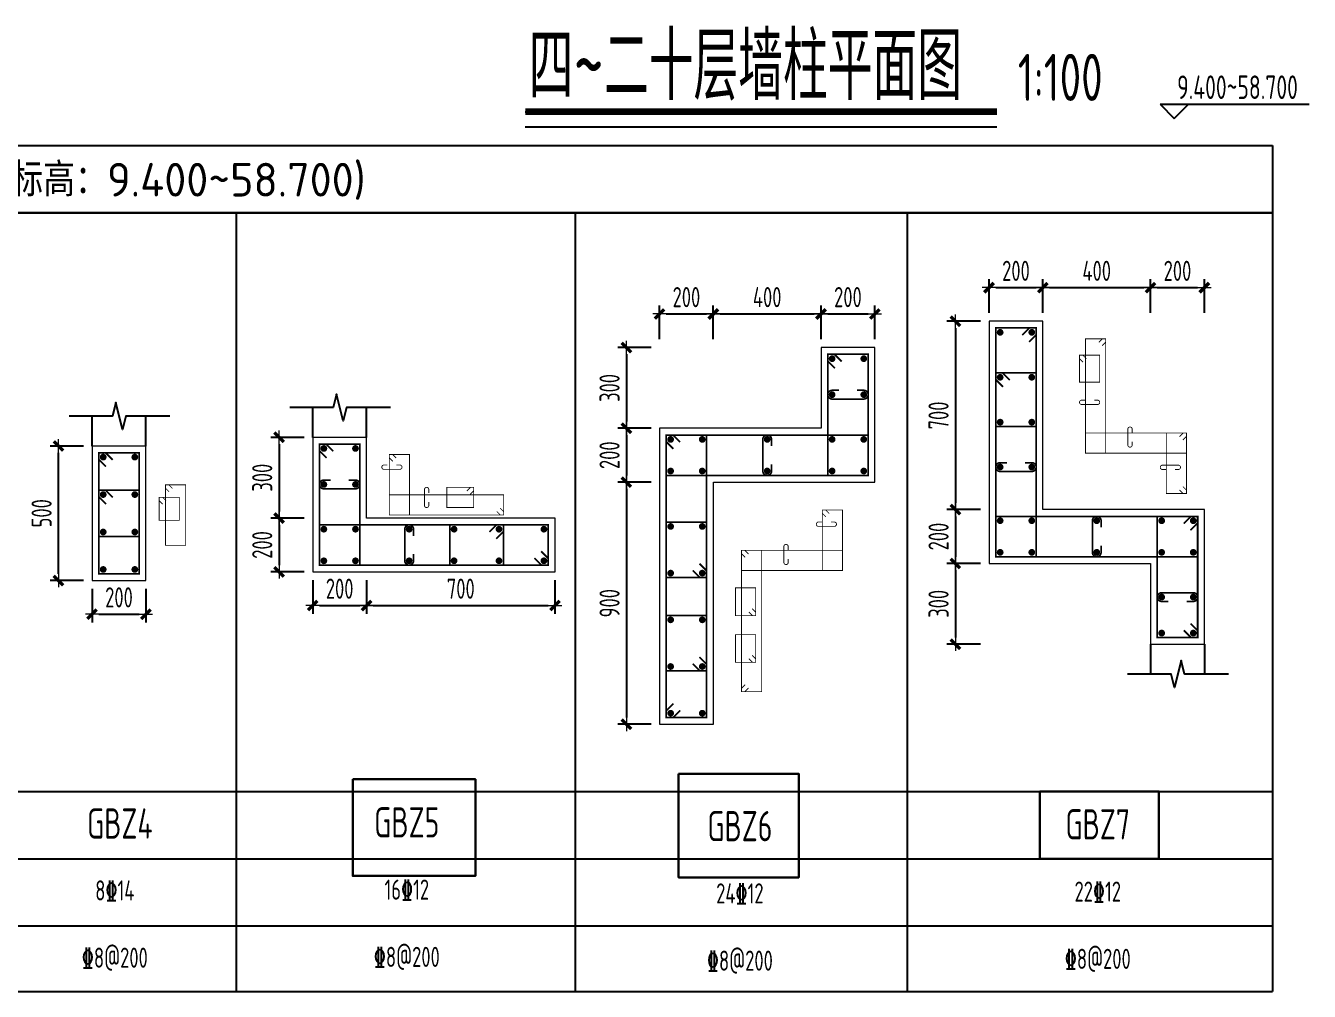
# Model space of a CAD drawing. Extents: x 580289 to 1106878, y -144605 to 78052.
# Drawn here: x 860976 to 880051, y 32752 to 47107 of the extents above; entities that cross this region are included whole.
import ezdxf
from ezdxf.enums import TextEntityAlignment as Align

# ---------------------------------------------------------------- set-up
doc = ezdxf.new("R2010")
doc.units = 0
doc.header["$LTSCALE"] = 100
doc.linetypes.add('CONTINOUS', pattern=[0])
doc.layers.get('0').update_dxf_attribs({"linetype": 'CONTINUOUS'})
doc.layers.get('Defpoints').update_dxf_attribs({"linetype": 'CONTINUOUS'})
for name, color, linetype in [('21000', 7, 'CONTINUOUS'), ('PUB_DIM', 3, 'CONTINUOUS'), ('TAB', 7, 'CONTINUOUS'), ('TEXT', 2, 'CONTINUOUS'), ('THIN', 7, 'CONTINUOUS')]:
    doc.layers.add(name, color=color, linetype=linetype)
for name, color, linetype, lineweight in [('REIN', 6, 'CONTINUOUS', 18), ('Z-柱大样外框', 7, 'CONTINUOUS', 18), ('Z-详图标注', 3, 'CONTINUOUS', 18)]:
    doc.layers.add(name, color=color, linetype=linetype, lineweight=lineweight)
doc.styles.get("Standard").update_dxf_attribs({"font": 'tssdeng.shx', "width": 0.7, "bigfont": 'tssdchn.shx'})
doc.styles.add('TCCAD_Dimension', font='Tssdeng.shx', dxfattribs={"width": 0.7, "bigfont": 'tssdchn.shx'})
doc.dimstyles.new('TCCAD_25_100', dxfattribs={"dimtxt": 300, "dimasz": 100, "dimexe": 125, "dimexo": 125, "dimgap": 100, "dimtad": 1, "dimdec": 0, "dimlfac": 0.25, "dimzin": 0, "dimdsep": 46, "dimtxsty": 'TCCAD_Dimension', "dimblk": '_TCDBK25_100', "dimcen": 0, "dimclrt": 7, "dimadec": 0, "dimazin": 0, "dimtfac": 1, "dimtdec": 0, "dimtix": 1, "dimtmove": 2, "dimatfit": 3, "dimfxl": 1, "dimtolj": 1, "dimtzin": 0, "dimarcsym": 0})

# ---------------------------------------------------------------- blocks, each defined once
blk = doc.blocks.new('_TCDBK25_100')
blk.add_line((-1, 0), (1, 0))
at = {"const_width": 0.5}
blk.add_lwpolyline([(-0.7, -0.7), (0.7, 0.7)], dxfattribs=at)
blk = doc.blocks.new('*D953')
at = {"layer": 'Defpoints', "color": 0}
for p in [(865242, 40987), (864742, 39787), (865242, 39787)]:
    blk.add_point(p, dxfattribs=at)
at = {"layer": 'Z-详图标注', "color": 0, "lineweight": -2}
for p, q in [((865117, 40987), (864617, 40987)), ((864742, 40887), (864742, 39887)), ((865117, 39787), (864617, 39787))]:
    blk.add_line(p, q, dxfattribs=at)
at = {"layer": 'Z-详图标注', "color": 0, "lineweight": -2, "xscale": 100, "yscale": 100, "zscale": 100}
for p, rotation in [((864742, 40987), 90), ((864742, 39787), 270)]:
    blk.add_blockref('_TCDBK25_100', p, dxfattribs=dict(at, rotation=rotation))
at = {"layer": 'Z-详图标注', "color": 7, "insert": (864492, 40387), "char_height": 300, "attachment_point": 5, "rotation": 90, "style": 'TCCAD_Dimension'}
blk.add_mtext('\\A1;300', dxfattribs=at)
blk = doc.blocks.new('*D954')
at = {"layer": 'Defpoints', "color": 0}
for p in [(865242, 39787), (864742, 38987), (865242, 38987)]:
    blk.add_point(p, dxfattribs=at)
at = {"layer": 'Z-详图标注', "color": 0, "lineweight": -2}
for p, q in [((865117, 39787), (864617, 39787)), ((864742, 39687), (864742, 39087)), ((865117, 38987), (864617, 38987))]:
    blk.add_line(p, q, dxfattribs=at)
at = {"layer": 'Z-详图标注', "color": 0, "lineweight": -2, "xscale": 100, "yscale": 100, "zscale": 100}
for p, rotation in [((864742, 39787), 90), ((864742, 38987), 270)]:
    blk.add_blockref('_TCDBK25_100', p, dxfattribs=dict(at, rotation=rotation))
at = {"layer": 'Z-详图标注', "color": 7, "insert": (864492, 39387), "char_height": 300, "attachment_point": 5, "rotation": 90, "style": 'TCCAD_Dimension'}
blk.add_mtext('\\A1;200', dxfattribs=at)
blk = doc.blocks.new('*D955')
at = {"layer": 'Defpoints', "color": 0}
for p in [(865242, 38987), (866042, 38987), (866042, 38487)]:
    blk.add_point(p, dxfattribs=at)
at = {"layer": 'Z-详图标注', "color": 0, "lineweight": -2}
for p, q in [((865242, 38862), (865242, 38362)), ((866042, 38862), (866042, 38362)), ((865342, 38487), (865942, 38487))]:
    blk.add_line(p, q, dxfattribs=at)
at = {"layer": 'Z-详图标注', "color": 0, "lineweight": -2, "xscale": 100, "yscale": 100, "zscale": 100, "rotation": 180}
blk.add_blockref('_TCDBK25_100', (865242, 38487), dxfattribs=at)
at = {"layer": 'Z-详图标注', "color": 0, "lineweight": -2, "xscale": 100, "yscale": 100, "zscale": 100}
blk.add_blockref('_TCDBK25_100', (866042, 38487), dxfattribs=at)
at = {"layer": 'Z-详图标注', "color": 7, "insert": (865642, 38737), "char_height": 300, "attachment_point": 5, "style": 'TCCAD_Dimension'}
blk.add_mtext('\\A1;200', dxfattribs=at)
blk = doc.blocks.new('*D956')
at = {"layer": 'Defpoints', "color": 0}
for p in [(866042, 38987), (868842, 38987), (868842, 38487)]:
    blk.add_point(p, dxfattribs=at)
at = {"layer": 'Z-详图标注', "color": 0, "lineweight": -2}
for p, q in [((866042, 38862), (866042, 38362)), ((868842, 38862), (868842, 38362)), ((866142, 38487), (868742, 38487))]:
    blk.add_line(p, q, dxfattribs=at)
at = {"layer": 'Z-详图标注', "color": 0, "lineweight": -2, "xscale": 100, "yscale": 100, "zscale": 100, "rotation": 180}
blk.add_blockref('_TCDBK25_100', (866042, 38487), dxfattribs=at)
at = {"layer": 'Z-详图标注', "color": 0, "lineweight": -2, "xscale": 100, "yscale": 100, "zscale": 100}
blk.add_blockref('_TCDBK25_100', (868842, 38487), dxfattribs=at)
at = {"layer": 'Z-详图标注', "color": 7, "insert": (867442, 38737), "char_height": 300, "attachment_point": 5, "style": 'TCCAD_Dimension'}
blk.add_mtext('\\A1;700', dxfattribs=at)
blk = doc.blocks.new('*D957')
at = {"layer": 'Defpoints', "color": 0}
for p in [(871195, 42821), (870395, 42321), (871195, 42321)]:
    blk.add_point(p, dxfattribs=at)
at = {"layer": 'Z-详图标注', "color": 0, "lineweight": -2}
for p, q in [((870395, 42446), (870395, 42946)), ((871195, 42446), (871195, 42946)), ((870495, 42821), (871095, 42821))]:
    blk.add_line(p, q, dxfattribs=at)
at = {"layer": 'Z-详图标注', "color": 0, "lineweight": -2, "xscale": 100, "yscale": 100, "zscale": 100, "rotation": 180}
blk.add_blockref('_TCDBK25_100', (870395, 42821), dxfattribs=at)
at = {"layer": 'Z-详图标注', "color": 0, "lineweight": -2, "xscale": 100, "yscale": 100, "zscale": 100}
blk.add_blockref('_TCDBK25_100', (871195, 42821), dxfattribs=at)
at = {"layer": 'Z-详图标注', "color": 7, "insert": (870795, 43071), "char_height": 300, "attachment_point": 5, "style": 'TCCAD_Dimension'}
blk.add_mtext('\\A1;200', dxfattribs=at)
blk = doc.blocks.new('*D958')
at = {"layer": 'Defpoints', "color": 0}
for p in [(872795, 42821), (871195, 42321), (872795, 42321)]:
    blk.add_point(p, dxfattribs=at)
at = {"layer": 'Z-详图标注', "color": 0, "lineweight": -2}
for p, q in [((871195, 42446), (871195, 42946)), ((872795, 42446), (872795, 42946)), ((871295, 42821), (872695, 42821))]:
    blk.add_line(p, q, dxfattribs=at)
at = {"layer": 'Z-详图标注', "color": 0, "lineweight": -2, "xscale": 100, "yscale": 100, "zscale": 100, "rotation": 180}
blk.add_blockref('_TCDBK25_100', (871195, 42821), dxfattribs=at)
at = {"layer": 'Z-详图标注', "color": 0, "lineweight": -2, "xscale": 100, "yscale": 100, "zscale": 100}
blk.add_blockref('_TCDBK25_100', (872795, 42821), dxfattribs=at)
at = {"layer": 'Z-详图标注', "color": 7, "insert": (871995, 43071), "char_height": 300, "attachment_point": 5, "style": 'TCCAD_Dimension'}
blk.add_mtext('\\A1;400', dxfattribs=at)
blk = doc.blocks.new('*D959')
at = {"layer": 'Defpoints', "color": 0}
for p in [(873595, 42821), (872795, 42321), (873595, 42321)]:
    blk.add_point(p, dxfattribs=at)
at = {"layer": 'Z-详图标注', "color": 0, "lineweight": -2}
for p, q in [((872795, 42446), (872795, 42946)), ((873595, 42446), (873595, 42946)), ((872895, 42821), (873495, 42821))]:
    blk.add_line(p, q, dxfattribs=at)
at = {"layer": 'Z-详图标注', "color": 0, "lineweight": -2, "xscale": 100, "yscale": 100, "zscale": 100, "rotation": 180}
blk.add_blockref('_TCDBK25_100', (872795, 42821), dxfattribs=at)
at = {"layer": 'Z-详图标注', "color": 0, "lineweight": -2, "xscale": 100, "yscale": 100, "zscale": 100}
blk.add_blockref('_TCDBK25_100', (873595, 42821), dxfattribs=at)
at = {"layer": 'Z-详图标注', "color": 7, "insert": (873195, 43071), "char_height": 300, "attachment_point": 5, "style": 'TCCAD_Dimension'}
blk.add_mtext('\\A1;200', dxfattribs=at)
blk = doc.blocks.new('*D960')
at = {"layer": 'Defpoints', "color": 0}
for p in [(870395, 42321), (869903, 41121), (870395, 41121)]:
    blk.add_point(p, dxfattribs=at)
at = {"layer": 'Z-详图标注', "color": 0, "lineweight": -2}
for p, q in [((870270, 42321), (869778, 42321)), ((869903, 42221), (869903, 41221)), ((870270, 41121), (869778, 41121))]:
    blk.add_line(p, q, dxfattribs=at)
at = {"layer": 'Z-详图标注', "color": 0, "lineweight": -2, "xscale": 100, "yscale": 100, "zscale": 100}
for p, rotation in [((869903, 42321), 90), ((869903, 41121), 270)]:
    blk.add_blockref('_TCDBK25_100', p, dxfattribs=dict(at, rotation=rotation))
at = {"layer": 'Z-详图标注', "color": 7, "insert": (869653, 41721), "char_height": 300, "attachment_point": 5, "rotation": 90, "style": 'TCCAD_Dimension'}
blk.add_mtext('\\A1;300', dxfattribs=at)
blk = doc.blocks.new('*D961')
at = {"layer": 'Defpoints', "color": 0}
for p in [(870395, 41121), (869903, 40321), (870395, 40321)]:
    blk.add_point(p, dxfattribs=at)
at = {"layer": 'Z-详图标注', "color": 0, "lineweight": -2}
for p, q in [((870270, 41121), (869778, 41121)), ((869903, 41021), (869903, 40421)), ((870270, 40321), (869778, 40321))]:
    blk.add_line(p, q, dxfattribs=at)
at = {"layer": 'Z-详图标注', "color": 0, "lineweight": -2, "xscale": 100, "yscale": 100, "zscale": 100}
for p, rotation in [((869903, 41121), 90), ((869903, 40321), 270)]:
    blk.add_blockref('_TCDBK25_100', p, dxfattribs=dict(at, rotation=rotation))
at = {"layer": 'Z-详图标注', "color": 7, "insert": (869653, 40721), "char_height": 300, "attachment_point": 5, "rotation": 90, "style": 'TCCAD_Dimension'}
blk.add_mtext('\\A1;200', dxfattribs=at)
blk = doc.blocks.new('*D962')
at = {"layer": 'Defpoints', "color": 0}
for p in [(870395, 40321), (869903, 36721), (870395, 36721)]:
    blk.add_point(p, dxfattribs=at)
at = {"layer": 'Z-详图标注', "color": 0, "lineweight": -2}
for p, q in [((870270, 40321), (869778, 40321)), ((869903, 40221), (869903, 36821)), ((870270, 36721), (869778, 36721))]:
    blk.add_line(p, q, dxfattribs=at)
at = {"layer": 'Z-详图标注', "color": 0, "lineweight": -2, "xscale": 100, "yscale": 100, "zscale": 100}
for p, rotation in [((869903, 40321), 90), ((869903, 36721), 270)]:
    blk.add_blockref('_TCDBK25_100', p, dxfattribs=dict(at, rotation=rotation))
at = {"layer": 'Z-详图标注', "color": 7, "insert": (869653, 38521), "char_height": 300, "attachment_point": 5, "rotation": 90, "style": 'TCCAD_Dimension'}
blk.add_mtext('\\A1;900', dxfattribs=at)
blk = doc.blocks.new('*D963')
at = {"layer": 'Defpoints', "color": 0}
for p in [(876092, 43212), (875292, 42712), (876092, 42712)]:
    blk.add_point(p, dxfattribs=at)
at = {"layer": 'Z-详图标注', "color": 0, "lineweight": -2}
for p, q in [((875292, 42837), (875292, 43337)), ((876092, 42837), (876092, 43337)), ((875392, 43212), (875992, 43212))]:
    blk.add_line(p, q, dxfattribs=at)
at = {"layer": 'Z-详图标注', "color": 0, "lineweight": -2, "xscale": 100, "yscale": 100, "zscale": 100, "rotation": 180}
blk.add_blockref('_TCDBK25_100', (875292, 43212), dxfattribs=at)
at = {"layer": 'Z-详图标注', "color": 0, "lineweight": -2, "xscale": 100, "yscale": 100, "zscale": 100}
blk.add_blockref('_TCDBK25_100', (876092, 43212), dxfattribs=at)
at = {"layer": 'Z-详图标注', "color": 7, "insert": (875692, 43462), "char_height": 300, "attachment_point": 5, "style": 'TCCAD_Dimension'}
blk.add_mtext('\\A1;200', dxfattribs=at)
blk = doc.blocks.new('*D964')
at = {"layer": 'Defpoints', "color": 0}
for p in [(877692, 43212), (876092, 42712), (877692, 42712)]:
    blk.add_point(p, dxfattribs=at)
at = {"layer": 'Z-详图标注', "color": 0, "lineweight": -2}
for p, q in [((876092, 42837), (876092, 43337)), ((877692, 42837), (877692, 43337)), ((876192, 43212), (877592, 43212))]:
    blk.add_line(p, q, dxfattribs=at)
at = {"layer": 'Z-详图标注', "color": 0, "lineweight": -2, "xscale": 100, "yscale": 100, "zscale": 100, "rotation": 180}
blk.add_blockref('_TCDBK25_100', (876092, 43212), dxfattribs=at)
at = {"layer": 'Z-详图标注', "color": 0, "lineweight": -2, "xscale": 100, "yscale": 100, "zscale": 100}
blk.add_blockref('_TCDBK25_100', (877692, 43212), dxfattribs=at)
at = {"layer": 'Z-详图标注', "color": 7, "insert": (876892, 43462), "char_height": 300, "attachment_point": 5, "style": 'TCCAD_Dimension'}
blk.add_mtext('\\A1;400', dxfattribs=at)
blk = doc.blocks.new('*D965')
at = {"layer": 'Defpoints', "color": 0}
for p in [(878492, 43212), (877692, 42712), (878492, 42712)]:
    blk.add_point(p, dxfattribs=at)
at = {"layer": 'Z-详图标注', "color": 0, "lineweight": -2}
for p, q in [((877692, 42837), (877692, 43337)), ((878492, 42837), (878492, 43337)), ((877792, 43212), (878392, 43212))]:
    blk.add_line(p, q, dxfattribs=at)
at = {"layer": 'Z-详图标注', "color": 0, "lineweight": -2, "xscale": 100, "yscale": 100, "zscale": 100, "rotation": 180}
blk.add_blockref('_TCDBK25_100', (877692, 43212), dxfattribs=at)
at = {"layer": 'Z-详图标注', "color": 0, "lineweight": -2, "xscale": 100, "yscale": 100, "zscale": 100}
blk.add_blockref('_TCDBK25_100', (878492, 43212), dxfattribs=at)
at = {"layer": 'Z-详图标注', "color": 7, "insert": (878092, 43462), "char_height": 300, "attachment_point": 5, "style": 'TCCAD_Dimension'}
blk.add_mtext('\\A1;200', dxfattribs=at)
blk = doc.blocks.new('*D966')
at = {"layer": 'Defpoints', "color": 0}
for p in [(875292, 42712), (874792, 39912), (875292, 39912)]:
    blk.add_point(p, dxfattribs=at)
at = {"layer": 'Z-详图标注', "color": 0, "lineweight": -2}
for p, q in [((875167, 42712), (874667, 42712)), ((874792, 42612), (874792, 40012)), ((875167, 39912), (874667, 39912))]:
    blk.add_line(p, q, dxfattribs=at)
at = {"layer": 'Z-详图标注', "color": 0, "lineweight": -2, "xscale": 100, "yscale": 100, "zscale": 100}
for p, rotation in [((874792, 42712), 90), ((874792, 39912), 270)]:
    blk.add_blockref('_TCDBK25_100', p, dxfattribs=dict(at, rotation=rotation))
at = {"layer": 'Z-详图标注', "color": 7, "insert": (874542, 41312), "char_height": 300, "attachment_point": 5, "rotation": 90, "style": 'TCCAD_Dimension'}
blk.add_mtext('\\A1;700', dxfattribs=at)
blk = doc.blocks.new('*D967')
at = {"layer": 'Defpoints', "color": 0}
for p in [(875292, 39912), (874792, 39112), (875292, 39112)]:
    blk.add_point(p, dxfattribs=at)
at = {"layer": 'Z-详图标注', "color": 0, "lineweight": -2}
for p, q in [((875167, 39912), (874667, 39912)), ((874792, 39812), (874792, 39212)), ((875167, 39112), (874667, 39112))]:
    blk.add_line(p, q, dxfattribs=at)
at = {"layer": 'Z-详图标注', "color": 0, "lineweight": -2, "xscale": 100, "yscale": 100, "zscale": 100}
for p, rotation in [((874792, 39912), 90), ((874792, 39112), 270)]:
    blk.add_blockref('_TCDBK25_100', p, dxfattribs=dict(at, rotation=rotation))
at = {"layer": 'Z-详图标注', "color": 7, "insert": (874542, 39512), "char_height": 300, "attachment_point": 5, "rotation": 90, "style": 'TCCAD_Dimension'}
blk.add_mtext('\\A1;200', dxfattribs=at)
blk = doc.blocks.new('*D968')
at = {"layer": 'Defpoints', "color": 0}
for p in [(875292, 39112), (874792, 37912), (875292, 37912)]:
    blk.add_point(p, dxfattribs=at)
at = {"layer": 'Z-详图标注', "color": 0, "lineweight": -2}
for p, q in [((875167, 39112), (874667, 39112)), ((874792, 39012), (874792, 38012)), ((875167, 37912), (874667, 37912))]:
    blk.add_line(p, q, dxfattribs=at)
at = {"layer": 'Z-详图标注', "color": 0, "lineweight": -2, "xscale": 100, "yscale": 100, "zscale": 100}
for p, rotation in [((874792, 39112), 90), ((874792, 37912), 270)]:
    blk.add_blockref('_TCDBK25_100', p, dxfattribs=dict(at, rotation=rotation))
at = {"layer": 'Z-详图标注', "color": 7, "insert": (874542, 38512), "char_height": 300, "attachment_point": 5, "rotation": 90, "style": 'TCCAD_Dimension'}
blk.add_mtext('\\A1;300', dxfattribs=at)
blk = doc.blocks.new('*D971')
at = {"layer": 'Defpoints', "color": 0}
for p in [(861963, 38858), (862763, 38858), (862763, 38358)]:
    blk.add_point(p, dxfattribs=at)
at = {"layer": 'Z-详图标注', "color": 0, "lineweight": -2}
for p, q in [((861963, 38733), (861963, 38233)), ((862763, 38733), (862763, 38233)), ((862063, 38358), (862663, 38358))]:
    blk.add_line(p, q, dxfattribs=at)
at = {"layer": 'Z-详图标注', "color": 0, "lineweight": -2, "xscale": 100, "yscale": 100, "zscale": 100, "rotation": 180}
blk.add_blockref('_TCDBK25_100', (861963, 38358), dxfattribs=at)
at = {"layer": 'Z-详图标注', "color": 0, "lineweight": -2, "xscale": 100, "yscale": 100, "zscale": 100}
blk.add_blockref('_TCDBK25_100', (862763, 38358), dxfattribs=at)
at = {"layer": 'Z-详图标注', "color": 7, "insert": (862363, 38608), "char_height": 300, "attachment_point": 5, "style": 'TCCAD_Dimension'}
blk.add_mtext('\\A1;200', dxfattribs=at)
blk = doc.blocks.new('*D972')
at = {"layer": 'Defpoints', "color": 0}
for p in [(861463, 40858), (861963, 40858), (861963, 38858)]:
    blk.add_point(p, dxfattribs=at)
at = {"layer": 'Z-详图标注', "color": 0, "lineweight": -2}
for p, q in [((861838, 40858), (861338, 40858)), ((861463, 38958), (861463, 40758)), ((861838, 38858), (861338, 38858))]:
    blk.add_line(p, q, dxfattribs=at)
at = {"layer": 'Z-详图标注', "color": 0, "lineweight": -2, "xscale": 100, "yscale": 100, "zscale": 100}
for p, rotation in [((861463, 40858), 90), ((861463, 38858), 270)]:
    blk.add_blockref('_TCDBK25_100', p, dxfattribs=dict(at, rotation=rotation))
at = {"layer": 'Z-详图标注', "color": 7, "insert": (861213, 39858), "char_height": 300, "attachment_point": 5, "rotation": 90, "style": 'TCCAD_Dimension'}
blk.add_mtext('\\A1;500', dxfattribs=at)

msp = doc.modelspace()

# ---------------------------------------------------------------- linework, layer by layer
at = {"layer": '21000', "color": 1, "lineweight": 30}
for points in [[(865836.6, 35904.8), (867660.6, 35904.8), (867660.6, 34467.5), (865836.6, 34467.5)], [(870677.4, 35986), (872463.8, 35986), (872463.8, 34445.9), (870677.4, 34445.9)], [(876046.7, 35723.7), (877816.2, 35723.7), (877816.2, 34723.7), (876046.7, 34723.7)]]:
    msp.add_lwpolyline(points, close=True, dxfattribs=at)
at = {"layer": 'PUB_DIM', "linetype": 'CONTINOUS'}
for p, q in [((877833.7, 45937.4), (878043.7, 45727.4)), ((877833.7, 45937.4), (880051.5, 45937.4)), ((878043.7, 45727.4), (878253.7, 45937.4))]:
    msp.add_line(p, q, dxfattribs=at)
at = {"layer": 'REIN', "color": 210}
for points, const_width in [([(875786.3, 42506.4), (875892.3, 42612.5), (875992.3, 42612.5), (875992.3, 39212.5), (875392.3, 39212.5), (875392.3, 42612.5), (875992.3, 42612.5), (875992.3, 42512.5), (875886.3, 42406.4)], 25), ([(876922.8, 42398.7), (876975.9, 42451.8), (877025.9, 42451.8), (877025.9, 40751.8), (876725.9, 40751.8), (876725.9, 42451.8), (877025.9, 42451.8), (877025.9, 42401.8), (876972.8, 42348.7)], 12.5), ([(873001.5, 42015.1), (872895.4, 42121.2), (872895.4, 42221.2), (873495.4, 42221.2), (873495.4, 40421.2), (872895.4, 40421.2), (872895.4, 42221.2), (872995.4, 42221.2), (873101.5, 42115.1)], 25), ([(870701.5, 36927.2), (870595.4, 36821.2), (870495.4, 36821.2), (870495.4, 41021.2), (871095.4, 41021.2), (871095.4, 36821.2), (870495.4, 36821.2), (870495.4, 36921.2), (870601.5, 37027.2)], 25), ([(870601.5, 40815.1), (870495.4, 40921.2), (870495.4, 41021.2), (873495.4, 41021.2), (873495.4, 40421.2), (870495.4, 40421.2), (870495.4, 41021.2), (870595.4, 41021.2), (870701.5, 40915.1)], 25), ([(878122.8, 40998.7), (878175.9, 41051.8), (878225.9, 41051.8), (878225.9, 40751.8), (876725.9, 40751.8), (876725.9, 41051.8), (878225.9, 41051.8), (878225.9, 41001.8), (878172.8, 40948.7)], 12.5), ([(878172.8, 40254.8), (878225.9, 40201.8), (878225.9, 40151.8), (877925.9, 40151.8), (877925.9, 41051.8), (878225.9, 41051.8), (878225.9, 40151.8), (878175.9, 40151.8), (878122.8, 40204.8)], 12.5), ([(865448.5, 40680.5), (865342.4, 40786.6), (865342.4, 40886.6), (865942.4, 40886.6), (865942.4, 39086.6), (865342.4, 39086.6), (865342.4, 40886.6), (865442.4, 40886.6), (865548.5, 40780.5)], 25), ([(862169.4, 40552), (862063.4, 40658), (862063.4, 40758), (862663.4, 40758), (862663.4, 38958), (862063.4, 38958), (862063.4, 40758), (862163.4, 40758), (862269.4, 40652)], 25), ([(866432.7, 40628.9), (866379.7, 40682), (866379.7, 40732), (866679.7, 40732), (866679.7, 39832), (866379.7, 39832), (866379.7, 40732), (866429.7, 40732), (866482.7, 40678.9)], 12.5), ([(863106.6, 40178.4), (863053.6, 40231.4), (863053.6, 40281.4), (863353.6, 40281.4), (863353.6, 39381.4), (863053.6, 39381.4), (863053.6, 40281.4), (863103.6, 40281.4), (863156.6, 40228.4)], 12.5), ([(868026.7, 39935), (868079.7, 39882), (868079.7, 39832), (866379.7, 39832), (866379.7, 40132), (868079.7, 40132), (868079.7, 39832), (868029.7, 39832), (867976.7, 39885)], 12.5), ([(872867.4, 39803.6), (872814.4, 39856.7), (872814.4, 39906.7), (873114.4, 39906.7), (873114.4, 39006.7), (872814.4, 39006.7), (872814.4, 39906.7), (872864.4, 39906.7), (872917.4, 39853.6)], 12.5), ([(868636.4, 39292.7), (868742.4, 39186.6), (868742.4, 39086.6), (865342.4, 39086.6), (865342.4, 39686.6), (868742.4, 39686.6), (868742.4, 39086.6), (868642.4, 39086.6), (868536.4, 39192.7)], 25), ([(878186.3, 39706.4), (878292.3, 39812.5), (878392.3, 39812.5), (878392.3, 39212.5), (875392.3, 39212.5), (875392.3, 39812.5), (878392.3, 39812.5), (878392.3, 39712.5), (878286.3, 39606.4)], 25), ([(878286.3, 38218.5), (878392.3, 38112.5), (878392.3, 38012.5), (877792.3, 38012.5), (877792.3, 39812.5), (878392.3, 39812.5), (878392.3, 38012.5), (878292.3, 38012.5), (878186.3, 38118.5)], 25), ([(871717.4, 37259.7), (871664.4, 37206.7), (871614.4, 37206.7), (871614.4, 39306.7), (871914.4, 39306.7), (871914.4, 37206.7), (871614.4, 37206.7), (871614.4, 37256.7), (871667.4, 37309.7)], 12.5), ([(871667.4, 39203.6), (871614.4, 39256.7), (871614.4, 39306.7), (873114.4, 39306.7), (873114.4, 39006.7), (871614.4, 39006.7), (871614.4, 39306.7), (871664.4, 39306.7), (871717.4, 39253.6)], 12.5)]:
    msp.add_lwpolyline(points, dxfattribs=dict(at, const_width=const_width))
at = {"layer": 'REIN', "color": 6, "const_width": 50}
for points in [[(875432.3, 42547.5, 1), (875482.3, 42547.5, 1)], [(875902.3, 42547.5, 1), (875952.3, 42547.5, 1)], [(872935.4, 42156.2, 1), (872985.4, 42156.2, 1)], [(873405.4, 42156.2, 1), (873455.4, 42156.2, 1)], [(875432.3, 41880, 1), (875482.3, 41880, 1)], [(875902.3, 41880, 1), (875952.3, 41880, 1)], [(872935.4, 41621.2, 1), (872985.4, 41621.2, 1)], [(873405.4, 41621.2, 1), (873455.4, 41621.2, 1)], [(875432.3, 41212.5, 1), (875482.3, 41212.5, 1)], [(875902.3, 41212.5, 1), (875952.3, 41212.5, 1)], [(865382.4, 40821.6, 1), (865432.4, 40821.6, 1)], [(865852.4, 40821.6, 1), (865902.4, 40821.6, 1)], [(870535.4, 40956.2, 1), (870585.4, 40956.2, 1)], [(871005.4, 40956.2, 1), (871055.4, 40956.2, 1)], [(871970.4, 40956.2, 1), (872020.4, 40956.2, 1)], [(872935.4, 40956.2, 1), (872985.4, 40956.2, 1)], [(873405.4, 40956.2, 1), (873455.4, 40956.2, 1)], [(862103.4, 40693, 1), (862153.4, 40693, 1)], [(862573.4, 40693, 1), (862623.4, 40693, 1)], [(870535.4, 40486.2, 1), (870585.4, 40486.2, 1)], [(871005.4, 40486.2, 1), (871055.4, 40486.2, 1)], [(871970.4, 40486.2, 1), (872020.4, 40486.2, 1)], [(872935.4, 40486.2, 1), (872985.4, 40486.2, 1)], [(873405.4, 40486.2, 1), (873455.4, 40486.2, 1)], [(875432.3, 40545, 1), (875482.3, 40545, 1)], [(875902.3, 40545, 1), (875952.3, 40545, 1)], [(865382.4, 40286.6, 1), (865432.4, 40286.6, 1)], [(865852.4, 40286.6, 1), (865902.4, 40286.6, 1)], [(862103.4, 40136.4, 1), (862153.4, 40136.4, 1)], [(862573.4, 40136.4, 1), (862623.4, 40136.4, 1)], [(870535.4, 39662.2, 1), (870585.4, 39662.2, 1)], [(871005.4, 39662.2, 1), (871055.4, 39662.2, 1)], [(875432.3, 39747.5, 1), (875482.3, 39747.5, 1)], [(875902.3, 39747.5, 1), (875952.3, 39747.5, 1)], [(876867.3, 39747.5, 1), (876917.3, 39747.5, 1)], [(877832.3, 39747.5, 1), (877882.3, 39747.5, 1)], [(878302.3, 39747.5, 1), (878352.3, 39747.5, 1)], [(862103.4, 39579.7, 1), (862153.4, 39579.7, 1)], [(862573.4, 39579.7, 1), (862623.4, 39579.7, 1)], [(865382.4, 39621.6, 1), (865432.4, 39621.6, 1)], [(865852.4, 39621.6, 1), (865902.4, 39621.6, 1)], [(866649.9, 39621.6, 1), (866699.9, 39621.6, 1)], [(867317.4, 39621.6, 1), (867367.4, 39621.6, 1)], [(867984.9, 39621.6, 1), (868034.9, 39621.6, 1)], [(868652.4, 39621.6, 1), (868702.4, 39621.6, 1)], [(875432.3, 39277.5, 1), (875482.3, 39277.5, 1)], [(875902.3, 39277.5, 1), (875952.3, 39277.5, 1)], [(876867.3, 39277.5, 1), (876917.3, 39277.5, 1)], [(877832.3, 39277.5, 1), (877882.3, 39277.5, 1)], [(878302.3, 39277.5, 1), (878352.3, 39277.5, 1)], [(865382.4, 39151.6, 1), (865432.4, 39151.6, 1)], [(865852.4, 39151.6, 1), (865902.4, 39151.6, 1)], [(866649.9, 39151.6, 1), (866699.9, 39151.6, 1)], [(867317.4, 39151.6, 1), (867367.4, 39151.6, 1)], [(867984.9, 39151.6, 1), (868034.9, 39151.6, 1)], [(868652.4, 39151.6, 1), (868702.4, 39151.6, 1)], [(862103.4, 39023, 1), (862153.4, 39023, 1)], [(862573.4, 39023, 1), (862623.4, 39023, 1)], [(870535.4, 38968.2, 1), (870585.4, 38968.2, 1)], [(871005.4, 38968.2, 1), (871055.4, 38968.2, 1)], [(877832.3, 38612.5, 1), (877882.3, 38612.5, 1)], [(878302.3, 38612.5, 1), (878352.3, 38612.5, 1)], [(870535.4, 38274.2, 1), (870585.4, 38274.2, 1)], [(871005.4, 38274.2, 1), (871055.4, 38274.2, 1)], [(877832.3, 38077.5, 1), (877882.3, 38077.5, 1)], [(878302.3, 38077.5, 1), (878352.3, 38077.5, 1)], [(870535.4, 37580.2, 1), (870585.4, 37580.2, 1)], [(871005.4, 37580.2, 1), (871055.4, 37580.2, 1)], [(870535.4, 36886.2, 1), (870585.4, 36886.2, 1)], [(871005.4, 36886.2, 1), (871055.4, 36886.2, 1)]]:
    msp.add_lwpolyline(points, format="xyb", close=True, dxfattribs=at)
at = {"layer": 'REIN', "color": 6}
for points, const_width in [([(876689.7, 42104.2), (876636.7, 42157.2), (876636.7, 42207.2), (876936.7, 42207.2), (876936.7, 41808.4), (876636.7, 41808.4), (876636.7, 42207.2), (876686.7, 42207.2), (876739.7, 42154.2)], 12.5), ([(875498.4, 41738.9), (875392.3, 41845), (875392.3, 41945), (875992.3, 41945), (875992.3, 41147.5), (875392.3, 41147.5), (875392.3, 41945), (875492.3, 41945), (875598.4, 41838.9)], 25), ([(867531.7, 40190.2), (867584.7, 40243.2), (867634.7, 40243.2), (867634.7, 39943.2), (867235.9, 39943.2), (867235.9, 40243.2), (867634.7, 40243.2), (867634.7, 40193.2), (867581.7, 40140.2)], 12.5), ([(862169.4, 39995.3), (862063.4, 40101.4), (862063.4, 40201.4), (862663.4, 40201.4), (862663.4, 39514.7), (862063.4, 39514.7), (862063.4, 40201.4), (862163.4, 40201.4), (862269.4, 40095.3)], 25), ([(863013.8, 39992.8), (862960.8, 40045.9), (862960.8, 40095.9), (863260.8, 40095.9), (863260.8, 39752.5), (862960.8, 39752.5), (862960.8, 40095.9), (863010.8, 40095.9), (863063.8, 40042.8)], 12.5), ([(867868.9, 39580.5), (867974.9, 39686.6), (868074.9, 39686.6), (868074.9, 39086.6), (867277.4, 39086.6), (867277.4, 39686.6), (868074.9, 39686.6), (868074.9, 39586.6), (867968.9, 39480.5)], 25), ([(870989.4, 39109.2), (871095.4, 39003.2), (871095.4, 38903.2), (870495.4, 38903.2), (870495.4, 39727.2), (871095.4, 39727.2), (871095.4, 38903.2), (870995.4, 38903.2), (870889.4, 39009.2)], 25), ([(871772.2, 38439.9), (871825.2, 38386.8), (871825.2, 38336.8), (871525.2, 38336.8), (871525.2, 38748.8), (871825.2, 38748.8), (871825.2, 38336.8), (871775.2, 38336.8), (871722.2, 38389.9)], 12.5), ([(870989.4, 37721.2), (871095.4, 37615.2), (871095.4, 37515.2), (870495.4, 37515.2), (870495.4, 38339.2), (871095.4, 38339.2), (871095.4, 37515.2), (870995.4, 37515.2), (870889.4, 37621.2)], 25), ([(871772.2, 37745.9), (871825.2, 37692.8), (871825.2, 37642.8), (871525.2, 37642.8), (871525.2, 38054.8), (871825.2, 38054.8), (871825.2, 37642.8), (871775.2, 37642.8), (871722.2, 37695.9)], 12.5)]:
    msp.add_lwpolyline(points, dxfattribs=dict(at, const_width=const_width))
for points, const_width in [([(873330.4, 41686.2), (873430.4, 41686.2, -1), (873430.4, 41556.2), (872960.4, 41556.2, -1), (872960.4, 41686.2), (873060.4, 41686.2)], 25), ([(876854.2, 41539.7), (876904.2, 41539.7, -1), (876904.2, 41474.7), (876669.2, 41474.7, -1), (876669.2, 41539.7), (876719.2, 41539.7)], 12.5), ([(872060.4, 40586.2), (872060.4, 40486.2, -1), (871930.4, 40486.2), (871930.4, 40956.2, -1), (872060.4, 40956.2), (872060.4, 40856.2)], 25), ([(877419.2, 40923.4), (877419.2, 40873.4, -1), (877354.2, 40873.4), (877354.2, 41108.4, -1), (877419.2, 41108.4), (877419.2, 41058.4)], 12.5), ([(866485.9, 40575.7), (866535.9, 40575.7, -1), (866535.9, 40510.7), (866300.9, 40510.7, -1), (866300.9, 40575.7), (866350.9, 40575.7)], 12.5), ([(875827.3, 40610), (875927.3, 40610, -1), (875927.3, 40480), (875457.3, 40480, -1), (875457.3, 40610), (875557.3, 40610)], 25), ([(877919.2, 40508.4), (877869.2, 40508.4, -1), (877869.2, 40573.4), (878104.2, 40573.4, -1), (878104.2, 40508.4), (878054.2, 40508.4)], 12.5), ([(865777.4, 40351.6), (865877.4, 40351.6, -1), (865877.4, 40221.6), (865407.4, 40221.6, -1), (865407.4, 40351.6), (865507.4, 40351.6)], 25), ([(866967.2, 40025.7), (866967.2, 39975.7, -1), (866902.2, 39975.7), (866902.2, 40210.7, -1), (866967.2, 40210.7), (866967.2, 40160.7)], 12.5), ([(866739.9, 39251.6), (866739.9, 39151.6, -1), (866609.9, 39151.6), (866609.9, 39621.6, -1), (866739.9, 39621.6), (866739.9, 39521.6)], 25), ([(872942.7, 39728.3), (872992.7, 39728.3, -1), (872992.7, 39663.3), (872757.7, 39663.3, -1), (872757.7, 39728.3), (872807.7, 39728.3)], 12.5), ([(876957.3, 39377.5), (876957.3, 39277.5, -1), (876827.3, 39277.5), (876827.3, 39747.5, -1), (876957.3, 39747.5), (876957.3, 39647.5)], 25), ([(872307.7, 39178.3), (872307.7, 39128.3, -1), (872242.7, 39128.3), (872242.7, 39363.3, -1), (872307.7, 39363.3), (872307.7, 39313.3)], 12.5), ([(877957.3, 38547.5), (877857.3, 38547.5, -1), (877857.3, 38677.5), (878327.3, 38677.5, -1), (878327.3, 38547.5), (878227.3, 38547.5)], 25)]:
    msp.add_lwpolyline(points, format="xyb", dxfattribs=dict(at, const_width=const_width))
at = {"layer": 'TAB'}
for p, q in [((879506.1, 45323.7), (879506.1, 32751.7)), ((860733.6, 44323.7), (870935.7, 44323.7)), ((864105.1, 44323.7), (864105.1, 32751.7)), ((869144.3, 44323.7), (869144.3, 32751.7)), ((870935.7, 44323.7), (878935.7, 44323.7)), ((874074.2, 44323.7), (874074.2, 32751.7)), ((877337.6, 44323.7), (879506.1, 44323.7)), ((852733.6, 35723.7), (879506.1, 35723.7)), ((852733.6, 34723.7), (879506.1, 34723.7)), ((852733.6, 33723.7), (879506.1, 33723.7)), ((842933.6, 32751.7), (879506.1, 32751.7)), ((850933.6, 32751.7), (879506.1, 32751.7))]:
    msp.add_line(p, q, dxfattribs=at)
msp.add_lwpolyline([(879506.1, 44323.7), (842933.6, 44323.7), (842933.6, 45323.7), (879506.1, 45323.7)], dxfattribs=at)
at = {"layer": 'TEXT'}
for p, q in [((868400.7, 45826.5, 1140.8), (875408.8, 45826.5, 1140.8)), ((868400.7, 45600.6, 1140.8), (875408.8, 45600.6, 1140.8))]:
    msp.add_line(p, q, dxfattribs=at)
at = {"layer": 'TEXT', "const_width": 100, "elevation": 1140.8}
msp.add_lwpolyline([(868400.7, 45827.1), (875408.8, 45827.1)], dxfattribs=at)
at = {"layer": 'THIN'}
for p, q in [((865242.4, 40986.6), (865242.4, 41431.2)), ((866042.4, 40986.6), (866042.4, 41431.2)), ((861963.4, 40858), (861963.4, 41302.6)), ((861963.4, 40858), (861963.4, 41302.6)), ((862763.4, 40858), (862763.4, 41302.6)), ((877692.3, 37912.5), (877692.3, 37467.8)), ((878492.3, 37912.5), (878492.3, 37467.8))]:
    msp.add_line(p, q, dxfattribs=at)
for points in [[(866400, 41431.2), (865746.2, 41431.2), (865696.2, 41231.2), (865596.2, 41631.2), (865546.2, 41431.2), (864899.8, 41431.2)], [(863121, 41302.6), (862467.1, 41302.6), (862417.1, 41102.6), (862317.1, 41502.6), (862267.1, 41302.6), (861620.8, 41302.6)], [(878849.9, 37467.8), (878196.1, 37467.8), (878146.1, 37667.8), (878046.1, 37267.8), (877996.1, 37467.8), (877349.8, 37467.8)]]:
    msp.add_lwpolyline(points, dxfattribs=at)
at = {"layer": 'Z-柱大样外框'}
for points in [[(875292.3, 42712.5), (875292.3, 39112.5), (877692.3, 39112.5), (877692.3, 37912.5), (878492.3, 37912.5), (878492.3, 39912.5), (876092.3, 39912.5), (876092.3, 42712.5), (875292.3, 42712.5)], [(870395.4, 41121.2), (870395.4, 36721.2), (871195.4, 36721.2), (871195.4, 40321.2), (873595.4, 40321.2), (873595.4, 42321.2), (872795.4, 42321.2), (872795.4, 41121.2), (870395.4, 41121.2)], [(861963.4, 40858), (861963.4, 40058), (861963.4, 40058), (861963.4, 38858), (862763.4, 38858), (862763.4, 40058), (862763.4, 40058), (862763.4, 40858), (861963.4, 40858)], [(865242.4, 40986.6), (865242.4, 38986.6), (868842.4, 38986.6), (868842.4, 39786.6), (866042.4, 39786.6), (866042.4, 40986.6), (865242.4, 40986.6)]]:
    msp.add_lwpolyline(points, close=True, dxfattribs=at)

# ---------------------------------------------------------------- texts
at = {"layer": 'PUB_DIM', "width": 0.7}
msp.add_text('9.400~58.700', height=350, rotation=0, dxfattribs=at).set_placement((878984, 46191.7), align=Align.MIDDLE_CENTER)
at = {"layer": 'TAB'}
msp.add_text('四~二十层剪力墙柱表(标高：9.400~58.700)', height=500, dxfattribs=at).set_placement((861005.3, 44816.7), align=Align.MIDDLE_CENTER)
at = {"layer": 'TAB', "width": 0.7}
for s, p in [('GBZ5', (866640, 35263.8)), ('GBZ4', (862375.5, 35246.5)), ('GBZ6', (871589.4, 35207.6)), ('GBZ7', (876907.6, 35234.4))]:
    msp.add_text(s, height=450, dxfattribs=at).set_placement(p, align=Align.MIDDLE_CENTER)
at = {"layer": 'TAB', "color": 7, "width": 0.7}
for s, p in [('8\x8414', (862301, 34251.7)), ('16%%13212', (866640, 34263.8)), ('24%%13212', (871589.4, 34207.6)), ('22%%13212', (876907.6, 34234.4)), ('\x848@200', (862301, 33251.7)), ('\x848@200', (866640, 33263.8)), ('\x848@200', (871589.4, 33207.6)), ('\x848@200', (876907.6, 33234.4))]:
    msp.add_text(s, height=300, dxfattribs=at).set_placement(p, align=Align.MIDDLE_CENTER)
at = {"layer": 'TEXT', "width": 0.7}
for s, height, p in [('四~二十层墙柱平面图', 1000, (868449.6, 46001.4)), ('1:100', 700, (875720.4, 45988))]:
    msp.add_text(s, height=height, dxfattribs=at).set_placement(p)

# ---------------------------------------------------------------- dimensions: what is measured, and where the dimension line sits
at = {"layer": 'Z-详图标注'}
for base, p1, p2, picture, middle in [((876092.3, 43212.5), (875292.3, 42712.5), (876092.3, 42712.5), '*D963', (875692.3, 43462.5)), ((877692.3, 43212.5), (876092.3, 42712.5), (877692.3, 42712.5), '*D964', (876892.3, 43462.5)), ((878492.3, 43212.5), (877692.3, 42712.5), (878492.3, 42712.5), '*D965', (878092.3, 43462.5)), ((871195.4, 42821.2), (870395.4, 42321.2), (871195.4, 42321.2), '*D957', (870795.4, 43071.2)), ((872795.4, 42821.2), (871195.4, 42321.2), (872795.4, 42321.2), '*D958', (871995.4, 43071.2)), ((873595.4, 42821.2), (872795.4, 42321.2), (873595.4, 42321.2), '*D959', (873195.4, 43071.2)), ((866042.4, 38486.6), (865242.4, 38986.6), (866042.4, 38986.6), '*D955', (865642.4, 38736.6)), ((868842.4, 38486.6), (866042.4, 38986.6), (868842.4, 38986.6), '*D956', (867442.4, 38736.6)), ((862763.4, 38358), (861963.4, 38858), (862763.4, 38858), '*D971', (862363.4, 38608))]:
    dim = msp.add_linear_dim(base=base, p1=p1, p2=p2, dimstyle='TCCAD_25_100', dxfattribs=at)
    dim.commit()
    dim.dimension.update_dxf_attribs({"geometry": picture, "text_midpoint": middle})
for base, p1, p2, angle, picture, middle in [((874792.3, 39912.5), (875292.3, 42712.5), (875292.3, 39912.5), 270, '*D966', (874542.3, 41312.5)), ((869903.5, 41121.2), (870395.4, 42321.2), (870395.4, 41121.2), 270, '*D960', (869653.5, 41721.2)), ((869903.5, 40321.2), (870395.4, 41121.2), (870395.4, 40321.2), 270, '*D961', (869653.5, 40721.2)), ((864742.4, 39786.6), (865242.4, 40986.6), (865242.4, 39786.6), 270, '*D953', (864492.4, 40386.6)), ((861463.4, 40858), (861963.4, 38858), (861963.4, 40858), 90, '*D972', (861213.4, 39858)), ((869903.5, 36721.2), (870395.4, 40321.2), (870395.4, 36721.2), 270, '*D962', (869653.5, 38521.2)), ((864742.4, 38986.6), (865242.4, 39786.6), (865242.4, 38986.6), 270, '*D954', (864492.4, 39386.6)), ((874792.3, 39112.5), (875292.3, 39912.5), (875292.3, 39112.5), 270, '*D967', (874542.3, 39512.5)), ((874792.3, 37912.5), (875292.3, 39112.5), (875292.3, 37912.5), 270, '*D968', (874542.3, 38512.5))]:
    dim = msp.add_linear_dim(base=base, p1=p1, p2=p2, angle=angle, dimstyle='TCCAD_25_100', dxfattribs=at)
    dim.commit()
    dim.dimension.update_dxf_attribs({"geometry": picture, "text_midpoint": middle})

doc.saveas('drawing.dxf')
